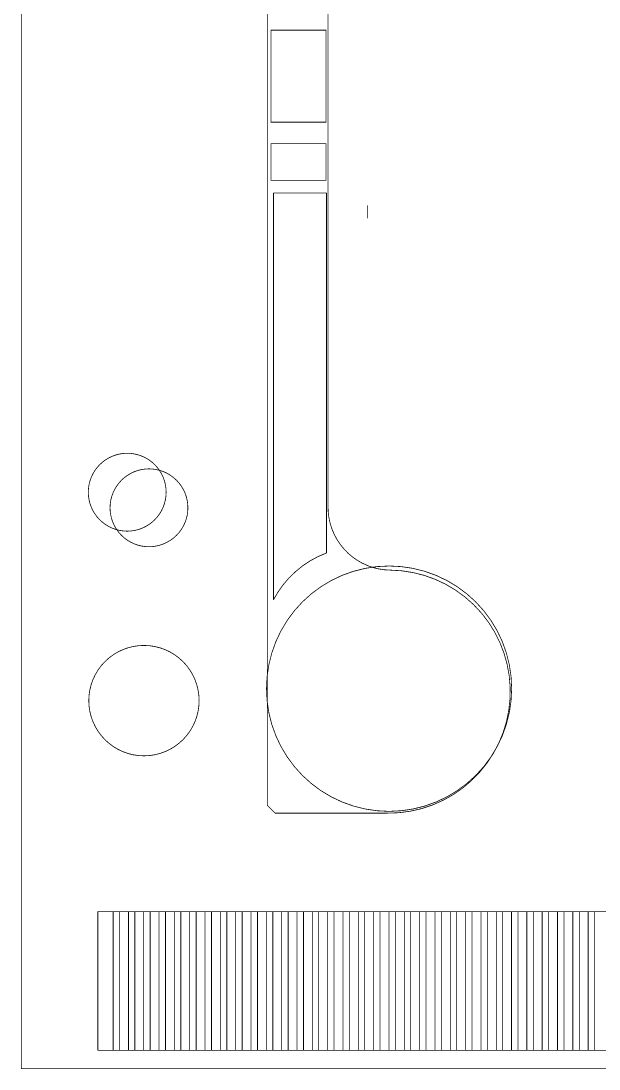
# Model space of a CAD drawing. Header units: millimetres. Extents: x 25.4 to 95, y 25.4 to 75.4.
# Drawn here: x 25.39 to 34.83, y 25.4 to 42.48 of the extents above; entities that cross this region are included whole.
import ezdxf

# ---------------------------------------------------------------- set-up
doc = ezdxf.new("R2010")
doc.units = ezdxf.units.MM
for name, color, linetype in [('Mechanical14', 56, 'Continuous'), ('Mechanical15', 56, 'Continuous'), ('Mechanical2', 216, 'Continuous'), ('Mechanical3', 76, 'Continuous'), ('Mechanical5', 56, 'Continuous')]:
    doc.layers.add(name, color=color, linetype=linetype)

msp = doc.modelspace()

# ---------------------------------------------------------------- linework, layer by layer
at = {"layer": 'Mechanical14', "const_width": 0.0127}
for points in [[(31.047, 39.274), (31.047, 39.474)], [(26.648, 25.704), (26.648, 27.964)], [(26.648, 27.964), (27.003, 27.964)], [(27.003, 25.704), (27.003, 27.964)], [(27.148, 25.704), (27.148, 27.964)], [(27.148, 27.964), (27.503, 27.964)], [(27.503, 25.704), (27.503, 27.964)], [(27.648, 25.704), (27.648, 27.964)], [(27.648, 27.964), (28.003, 27.964)], [(28.003, 25.704), (28.003, 27.964)], [(28.148, 25.704), (28.148, 27.964)], [(28.148, 27.964), (28.503, 27.964)], [(28.503, 25.704), (28.503, 27.964)], [(28.648, 25.704), (28.648, 27.964)], [(28.648, 27.964), (29.003, 27.964)], [(29.003, 25.704), (29.003, 27.964)], [(29.148, 25.704), (29.148, 27.964)], [(29.148, 27.964), (29.503, 27.964)], [(29.503, 25.704), (29.503, 27.964)], [(29.648, 25.704), (29.648, 27.964)], [(29.648, 27.964), (30.003, 27.964)], [(30.003, 25.704), (30.003, 27.964)], [(30.148, 25.704), (30.148, 27.964)], [(30.148, 27.964), (30.503, 27.964)], [(30.503, 25.704), (30.503, 27.964)], [(30.648, 25.704), (30.648, 27.964)], [(30.648, 27.964), (31.003, 27.964)], [(31.003, 25.704), (31.003, 27.964)], [(31.148, 25.704), (31.148, 27.964)], [(31.148, 27.964), (31.503, 27.964)], [(31.503, 25.704), (31.503, 27.964)], [(31.648, 25.704), (31.648, 27.964)], [(31.648, 27.964), (32.003, 27.964)], [(32.003, 25.704), (32.003, 27.964)], [(32.148, 25.704), (32.148, 27.964)], [(32.148, 27.964), (32.503, 27.964)], [(32.503, 25.704), (32.503, 27.964)], [(32.648, 25.704), (32.648, 27.964)], [(32.648, 27.964), (33.003, 27.964)], [(33.003, 25.704), (33.003, 27.964)], [(33.148, 25.704), (33.148, 27.964)], [(33.148, 27.964), (33.503, 27.964)], [(33.503, 25.704), (33.503, 27.964)], [(33.648, 25.704), (33.648, 27.964)], [(33.648, 27.964), (34.003, 27.964)], [(34.003, 25.704), (34.003, 27.964)], [(34.148, 25.704), (34.148, 27.964)], [(34.148, 27.964), (34.503, 27.964)], [(34.503, 25.704), (34.503, 27.964)], [(34.648, 25.704), (34.648, 27.964)], [(34.648, 27.964), (35.003, 27.964)], [(26.648, 25.704), (27.003, 25.704)], [(27.148, 25.704), (27.503, 25.704)], [(27.648, 25.704), (28.003, 25.704)], [(28.148, 25.704), (28.503, 25.704)], [(28.648, 25.704), (29.003, 25.704)], [(29.148, 25.704), (29.503, 25.704)], [(29.648, 25.704), (30.003, 25.704)], [(30.148, 25.704), (30.503, 25.704)], [(30.648, 25.704), (31.003, 25.704)], [(31.148, 25.704), (31.503, 25.704)], [(31.648, 25.704), (32.003, 25.704)], [(32.148, 25.704), (32.503, 25.704)], [(32.648, 25.704), (33.003, 25.704)], [(33.148, 25.704), (33.503, 25.704)], [(33.648, 25.704), (34.003, 25.704)], [(34.148, 25.704), (34.503, 25.704)], [(34.648, 25.704), (35.003, 25.704)]]:
    msp.add_lwpolyline(points, dxfattribs=at)
at = {"layer": 'Mechanical14'}
for points, const_width in [([(31.043, 39.474, 1), (31.05, 39.474, 1)], 0.00635), ([(31.043, 39.274, 1), (31.05, 39.274, 1)], 0.00635), ([(27.763, 34.802, 1), (26.493, 34.802, 1)], 0.0127), ([(26.49, 34.802, 1), (26.496, 34.802, 1)], 0.00635), ([(27.76, 34.802, 1), (27.766, 34.802, 1)], 0.00635), ([(33.4, 31.599, 1), (29.4, 31.599, 1)], 0.0127), ([(28.301, 31.404, 1), (26.501, 31.404, 1)], 0.0127), ([(29.397, 31.599, 1), (29.403, 31.599, 1)], 0.00635), ([(33.397, 31.599, 1), (33.403, 31.599, 1)], 0.00635), ([(26.497, 31.404, 1), (26.504, 31.404, 1)], 0.00635), ([(28.297, 31.404, 1), (28.304, 31.404, 1)], 0.00635), ([(26.645, 27.964, 1), (26.651, 27.964, 1)], 0.00635), ([(26.645, 27.964, 1), (26.651, 27.964, 1)], 0.00635), ([(27, 27.964, 1), (27.007, 27.964, 1)], 0.00635), ([(27, 27.964, 1), (27.007, 27.964, 1)], 0.00635), ([(27.145, 27.964, 1), (27.151, 27.964, 1)], 0.00635), ([(27.145, 27.964, 1), (27.151, 27.964, 1)], 0.00635), ([(27.5, 27.964, 1), (27.507, 27.964, 1)], 0.00635), ([(27.5, 27.964, 1), (27.507, 27.964, 1)], 0.00635), ([(27.645, 27.964, 1), (27.651, 27.964, 1)], 0.00635), ([(27.645, 27.964, 1), (27.651, 27.964, 1)], 0.00635), ([(28, 27.964, 1), (28.007, 27.964, 1)], 0.00635), ([(28, 27.964, 1), (28.007, 27.964, 1)], 0.00635), ([(28.145, 27.964, 1), (28.151, 27.964, 1)], 0.00635), ([(28.145, 27.964, 1), (28.151, 27.964, 1)], 0.00635), ([(28.5, 27.964, 1), (28.507, 27.964, 1)], 0.00635), ([(28.5, 27.964, 1), (28.507, 27.964, 1)], 0.00635), ([(28.645, 27.964, 1), (28.651, 27.964, 1)], 0.00635), ([(28.645, 27.964, 1), (28.651, 27.964, 1)], 0.00635), ([(29, 27.964, 1), (29.007, 27.964, 1)], 0.00635), ([(29, 27.964, 1), (29.007, 27.964, 1)], 0.00635), ([(29.145, 27.964, 1), (29.151, 27.964, 1)], 0.00635), ([(29.145, 27.964, 1), (29.151, 27.964, 1)], 0.00635), ([(29.5, 27.964, 1), (29.507, 27.964, 1)], 0.00635), ([(29.5, 27.964, 1), (29.507, 27.964, 1)], 0.00635), ([(29.645, 27.964, 1), (29.651, 27.964, 1)], 0.00635), ([(29.645, 27.964, 1), (29.651, 27.964, 1)], 0.00635), ([(30, 27.964, 1), (30.007, 27.964, 1)], 0.00635), ([(30, 27.964, 1), (30.007, 27.964, 1)], 0.00635), ([(30.145, 27.964, 1), (30.151, 27.964, 1)], 0.00635), ([(30.145, 27.964, 1), (30.151, 27.964, 1)], 0.00635), ([(30.5, 27.964, 1), (30.507, 27.964, 1)], 0.00635), ([(30.5, 27.964, 1), (30.507, 27.964, 1)], 0.00635), ([(30.645, 27.964, 1), (30.651, 27.964, 1)], 0.00635), ([(30.645, 27.964, 1), (30.651, 27.964, 1)], 0.00635), ([(31, 27.964, 1), (31.007, 27.964, 1)], 0.00635), ([(31, 27.964, 1), (31.007, 27.964, 1)], 0.00635), ([(31.145, 27.964, 1), (31.151, 27.964, 1)], 0.00635), ([(31.145, 27.964, 1), (31.151, 27.964, 1)], 0.00635), ([(31.5, 27.964, 1), (31.507, 27.964, 1)], 0.00635), ([(31.5, 27.964, 1), (31.507, 27.964, 1)], 0.00635), ([(31.645, 27.964, 1), (31.651, 27.964, 1)], 0.00635), ([(31.645, 27.964, 1), (31.651, 27.964, 1)], 0.00635), ([(32, 27.964, 1), (32.007, 27.964, 1)], 0.00635), ([(32, 27.964, 1), (32.007, 27.964, 1)], 0.00635), ([(32.145, 27.964, 1), (32.151, 27.964, 1)], 0.00635), ([(32.145, 27.964, 1), (32.151, 27.964, 1)], 0.00635), ([(32.5, 27.964, 1), (32.507, 27.964, 1)], 0.00635), ([(32.5, 27.964, 1), (32.507, 27.964, 1)], 0.00635), ([(32.645, 27.964, 1), (32.651, 27.964, 1)], 0.00635), ([(32.645, 27.964, 1), (32.651, 27.964, 1)], 0.00635), ([(33, 27.964, 1), (33.007, 27.964, 1)], 0.00635), ([(33, 27.964, 1), (33.007, 27.964, 1)], 0.00635), ([(33.145, 27.964, 1), (33.151, 27.964, 1)], 0.00635), ([(33.145, 27.964, 1), (33.151, 27.964, 1)], 0.00635), ([(33.5, 27.964, 1), (33.507, 27.964, 1)], 0.00635), ([(33.5, 27.964, 1), (33.507, 27.964, 1)], 0.00635), ([(33.645, 27.964, 1), (33.651, 27.964, 1)], 0.00635), ([(33.645, 27.964, 1), (33.651, 27.964, 1)], 0.00635), ([(34, 27.964, 1), (34.007, 27.964, 1)], 0.00635), ([(34, 27.964, 1), (34.007, 27.964, 1)], 0.00635), ([(34.145, 27.964, 1), (34.151, 27.964, 1)], 0.00635), ([(34.145, 27.964, 1), (34.151, 27.964, 1)], 0.00635), ([(34.5, 27.964, 1), (34.507, 27.964, 1)], 0.00635), ([(34.5, 27.964, 1), (34.507, 27.964, 1)], 0.00635), ([(34.645, 27.964, 1), (34.651, 27.964, 1)], 0.00635), ([(34.645, 27.964, 1), (34.651, 27.964, 1)], 0.00635), ([(26.645, 25.704, 1), (26.651, 25.704, 1)], 0.00635), ([(26.645, 25.704, 1), (26.651, 25.704, 1)], 0.00635), ([(27, 25.704, 1), (27.007, 25.704, 1)], 0.00635), ([(27, 25.704, 1), (27.007, 25.704, 1)], 0.00635), ([(27.145, 25.704, 1), (27.151, 25.704, 1)], 0.00635), ([(27.145, 25.704, 1), (27.151, 25.704, 1)], 0.00635), ([(27.5, 25.704, 1), (27.507, 25.704, 1)], 0.00635), ([(27.5, 25.704, 1), (27.507, 25.704, 1)], 0.00635), ([(27.645, 25.704, 1), (27.651, 25.704, 1)], 0.00635), ([(27.645, 25.704, 1), (27.651, 25.704, 1)], 0.00635), ([(28, 25.704, 1), (28.007, 25.704, 1)], 0.00635), ([(28, 25.704, 1), (28.007, 25.704, 1)], 0.00635), ([(28.145, 25.704, 1), (28.151, 25.704, 1)], 0.00635), ([(28.145, 25.704, 1), (28.151, 25.704, 1)], 0.00635), ([(28.5, 25.704, 1), (28.507, 25.704, 1)], 0.00635), ([(28.5, 25.704, 1), (28.507, 25.704, 1)], 0.00635), ([(28.645, 25.704, 1), (28.651, 25.704, 1)], 0.00635), ([(28.645, 25.704, 1), (28.651, 25.704, 1)], 0.00635), ([(29, 25.704, 1), (29.007, 25.704, 1)], 0.00635), ([(29, 25.704, 1), (29.007, 25.704, 1)], 0.00635), ([(29.145, 25.704, 1), (29.151, 25.704, 1)], 0.00635), ([(29.145, 25.704, 1), (29.151, 25.704, 1)], 0.00635), ([(29.5, 25.704, 1), (29.507, 25.704, 1)], 0.00635), ([(29.5, 25.704, 1), (29.507, 25.704, 1)], 0.00635), ([(29.645, 25.704, 1), (29.651, 25.704, 1)], 0.00635), ([(29.645, 25.704, 1), (29.651, 25.704, 1)], 0.00635), ([(30, 25.704, 1), (30.007, 25.704, 1)], 0.00635), ([(30, 25.704, 1), (30.007, 25.704, 1)], 0.00635), ([(30.145, 25.704, 1), (30.151, 25.704, 1)], 0.00635), ([(30.145, 25.704, 1), (30.151, 25.704, 1)], 0.00635), ([(30.5, 25.704, 1), (30.507, 25.704, 1)], 0.00635), ([(30.5, 25.704, 1), (30.507, 25.704, 1)], 0.00635), ([(30.645, 25.704, 1), (30.651, 25.704, 1)], 0.00635), ([(30.645, 25.704, 1), (30.651, 25.704, 1)], 0.00635), ([(31, 25.704, 1), (31.007, 25.704, 1)], 0.00635), ([(31, 25.704, 1), (31.007, 25.704, 1)], 0.00635), ([(31.145, 25.704, 1), (31.151, 25.704, 1)], 0.00635), ([(31.145, 25.704, 1), (31.151, 25.704, 1)], 0.00635), ([(31.5, 25.704, 1), (31.507, 25.704, 1)], 0.00635), ([(31.5, 25.704, 1), (31.507, 25.704, 1)], 0.00635), ([(31.645, 25.704, 1), (31.651, 25.704, 1)], 0.00635), ([(31.645, 25.704, 1), (31.651, 25.704, 1)], 0.00635), ([(32, 25.704, 1), (32.007, 25.704, 1)], 0.00635), ([(32, 25.704, 1), (32.007, 25.704, 1)], 0.00635), ([(32.145, 25.704, 1), (32.151, 25.704, 1)], 0.00635), ([(32.145, 25.704, 1), (32.151, 25.704, 1)], 0.00635), ([(32.5, 25.704, 1), (32.507, 25.704, 1)], 0.00635), ([(32.5, 25.704, 1), (32.507, 25.704, 1)], 0.00635), ([(32.645, 25.704, 1), (32.651, 25.704, 1)], 0.00635), ([(32.645, 25.704, 1), (32.651, 25.704, 1)], 0.00635), ([(33, 25.704, 1), (33.007, 25.704, 1)], 0.00635), ([(33, 25.704, 1), (33.007, 25.704, 1)], 0.00635), ([(33.145, 25.704, 1), (33.151, 25.704, 1)], 0.00635), ([(33.145, 25.704, 1), (33.151, 25.704, 1)], 0.00635), ([(33.5, 25.704, 1), (33.507, 25.704, 1)], 0.00635), ([(33.5, 25.704, 1), (33.507, 25.704, 1)], 0.00635), ([(33.645, 25.704, 1), (33.651, 25.704, 1)], 0.00635), ([(33.645, 25.704, 1), (33.651, 25.704, 1)], 0.00635), ([(34, 25.704, 1), (34.007, 25.704, 1)], 0.00635), ([(34, 25.704, 1), (34.007, 25.704, 1)], 0.00635), ([(34.145, 25.704, 1), (34.151, 25.704, 1)], 0.00635), ([(34.145, 25.704, 1), (34.151, 25.704, 1)], 0.00635), ([(34.5, 25.704, 1), (34.507, 25.704, 1)], 0.00635), ([(34.5, 25.704, 1), (34.507, 25.704, 1)], 0.00635), ([(34.645, 25.704, 1), (34.651, 25.704, 1)], 0.00635), ([(34.645, 25.704, 1), (34.651, 25.704, 1)], 0.00635)]:
    msp.add_lwpolyline(points, format="xyb", close=True, dxfattribs=dict(at, const_width=const_width))
at = {"layer": 'Mechanical15', "const_width": 0.0127}
for points in [[(29.472, 40.835), (29.472, 42.335)], [(29.472, 42.335), (30.372, 42.335)], [(30.372, 40.835), (30.372, 42.335)], [(29.472, 40.835), (30.372, 40.835)], [(29.472, 40.485), (30.372, 40.485)], [(29.472, 39.885), (29.472, 40.485)], [(30.372, 39.885), (30.372, 40.485)], [(29.472, 39.885), (30.372, 39.885)], [(26.898, 27.964), (27.253, 27.964)], [(26.898, 25.704), (26.898, 27.964)], [(27.253, 25.704), (27.253, 27.964)], [(27.398, 27.964), (27.753, 27.964)], [(27.398, 25.704), (27.398, 27.964)], [(27.753, 25.704), (27.753, 27.964)], [(27.898, 27.964), (28.253, 27.964)], [(27.898, 25.704), (27.898, 27.964)], [(28.253, 25.704), (28.253, 27.964)], [(28.398, 27.964), (28.753, 27.964)], [(28.398, 25.704), (28.398, 27.964)], [(28.753, 25.704), (28.753, 27.964)], [(28.898, 27.964), (29.253, 27.964)], [(28.898, 25.704), (28.898, 27.964)], [(29.253, 25.704), (29.253, 27.964)], [(29.398, 27.964), (29.753, 27.964)], [(29.398, 25.704), (29.398, 27.964)], [(29.753, 25.704), (29.753, 27.964)], [(29.898, 27.964), (30.253, 27.964)], [(29.898, 25.704), (29.898, 27.964)], [(30.253, 25.704), (30.253, 27.964)], [(30.398, 27.964), (30.753, 27.964)], [(30.398, 25.704), (30.398, 27.964)], [(30.753, 25.704), (30.753, 27.964)], [(30.898, 27.964), (31.253, 27.964)], [(30.898, 25.704), (30.898, 27.964)], [(31.253, 25.704), (31.253, 27.964)], [(31.398, 27.964), (31.753, 27.964)], [(31.398, 25.704), (31.398, 27.964)], [(31.753, 25.704), (31.753, 27.964)], [(31.898, 27.964), (32.253, 27.964)], [(31.898, 25.704), (31.898, 27.964)], [(32.253, 25.704), (32.253, 27.964)], [(32.398, 27.964), (32.753, 27.964)], [(32.398, 25.704), (32.398, 27.964)], [(32.753, 25.704), (32.753, 27.964)], [(32.898, 27.964), (33.253, 27.964)], [(32.898, 25.704), (32.898, 27.964)], [(33.253, 25.704), (33.253, 27.964)], [(33.398, 27.964), (33.753, 27.964)], [(33.398, 25.704), (33.398, 27.964)], [(33.753, 25.704), (33.753, 27.964)], [(33.898, 27.964), (34.253, 27.964)], [(33.898, 25.704), (33.898, 27.964)], [(34.253, 25.704), (34.253, 27.964)], [(34.398, 27.964), (34.753, 27.964)], [(34.398, 25.704), (34.398, 27.964)], [(34.753, 25.704), (34.753, 27.964)], [(26.898, 25.704), (27.253, 25.704)], [(27.398, 25.704), (27.753, 25.704)], [(27.898, 25.704), (28.253, 25.704)], [(28.398, 25.704), (28.753, 25.704)], [(28.898, 25.704), (29.253, 25.704)], [(29.398, 25.704), (29.753, 25.704)], [(29.898, 25.704), (30.253, 25.704)], [(30.398, 25.704), (30.753, 25.704)], [(30.898, 25.704), (31.253, 25.704)], [(31.398, 25.704), (31.753, 25.704)], [(31.898, 25.704), (32.253, 25.704)], [(32.398, 25.704), (32.753, 25.704)], [(32.898, 25.704), (33.253, 25.704)], [(33.398, 25.704), (33.753, 25.704)], [(33.898, 25.704), (34.253, 25.704)], [(34.398, 25.704), (34.753, 25.704)]]:
    msp.add_lwpolyline(points, dxfattribs=at)
at = {"layer": 'Mechanical15'}
for points, const_width in [([(29.469, 42.335, 1), (29.475, 42.335, 1)], 0.00635), ([(29.469, 42.335, 1), (29.475, 42.335, 1)], 0.00635), ([(30.369, 42.335, 1), (30.375, 42.335, 1)], 0.00635), ([(30.369, 42.335, 1), (30.375, 42.335, 1)], 0.00635), ([(29.469, 40.835, 1), (29.475, 40.835, 1)], 0.00635), ([(29.469, 40.835, 1), (29.475, 40.835, 1)], 0.00635), ([(30.369, 40.835, 1), (30.375, 40.835, 1)], 0.00635), ([(30.369, 40.835, 1), (30.375, 40.835, 1)], 0.00635), ([(29.469, 40.485, 1), (29.475, 40.485, 1)], 0.00635), ([(29.469, 40.485, 1), (29.475, 40.485, 1)], 0.00635), ([(30.369, 40.485, 1), (30.375, 40.485, 1)], 0.00635), ([(30.369, 40.485, 1), (30.375, 40.485, 1)], 0.00635), ([(29.469, 39.885, 1), (29.475, 39.885, 1)], 0.00635), ([(29.469, 39.885, 1), (29.475, 39.885, 1)], 0.00635), ([(30.369, 39.885, 1), (30.375, 39.885, 1)], 0.00635), ([(30.369, 39.885, 1), (30.375, 39.885, 1)], 0.00635), ([(28.118, 34.548, 1), (26.848, 34.548, 1)], 0.0127), ([(26.845, 34.548, 1), (26.852, 34.548, 1)], 0.00635), ([(28.115, 34.548, 1), (28.122, 34.548, 1)], 0.00635), ([(33.4, 31.599, 1), (29.4, 31.599, 1)], 0.0127), ([(28.301, 31.404, 1), (26.501, 31.404, 1)], 0.0127), ([(29.397, 31.599, 1), (29.403, 31.599, 1)], 0.00635), ([(33.397, 31.599, 1), (33.403, 31.599, 1)], 0.00635), ([(26.497, 31.404, 1), (26.504, 31.404, 1)], 0.00635), ([(28.297, 31.404, 1), (28.304, 31.404, 1)], 0.00635), ([(26.895, 27.964, 1), (26.901, 27.964, 1)], 0.00635), ([(26.895, 27.964, 1), (26.901, 27.964, 1)], 0.00635), ([(27.25, 27.964, 1), (27.257, 27.964, 1)], 0.00635), ([(27.25, 27.964, 1), (27.257, 27.964, 1)], 0.00635), ([(27.395, 27.964, 1), (27.401, 27.964, 1)], 0.00635), ([(27.395, 27.964, 1), (27.401, 27.964, 1)], 0.00635), ([(27.75, 27.964, 1), (27.757, 27.964, 1)], 0.00635), ([(27.75, 27.964, 1), (27.757, 27.964, 1)], 0.00635), ([(27.895, 27.964, 1), (27.901, 27.964, 1)], 0.00635), ([(27.895, 27.964, 1), (27.901, 27.964, 1)], 0.00635), ([(28.25, 27.964, 1), (28.257, 27.964, 1)], 0.00635), ([(28.25, 27.964, 1), (28.257, 27.964, 1)], 0.00635), ([(28.395, 27.964, 1), (28.401, 27.964, 1)], 0.00635), ([(28.395, 27.964, 1), (28.401, 27.964, 1)], 0.00635), ([(28.75, 27.964, 1), (28.757, 27.964, 1)], 0.00635), ([(28.75, 27.964, 1), (28.757, 27.964, 1)], 0.00635), ([(28.895, 27.964, 1), (28.901, 27.964, 1)], 0.00635), ([(28.895, 27.964, 1), (28.901, 27.964, 1)], 0.00635), ([(29.25, 27.964, 1), (29.257, 27.964, 1)], 0.00635), ([(29.25, 27.964, 1), (29.257, 27.964, 1)], 0.00635), ([(29.395, 27.964, 1), (29.401, 27.964, 1)], 0.00635), ([(29.395, 27.964, 1), (29.401, 27.964, 1)], 0.00635), ([(29.75, 27.964, 1), (29.757, 27.964, 1)], 0.00635), ([(29.75, 27.964, 1), (29.757, 27.964, 1)], 0.00635), ([(29.895, 27.964, 1), (29.901, 27.964, 1)], 0.00635), ([(29.895, 27.964, 1), (29.901, 27.964, 1)], 0.00635), ([(30.25, 27.964, 1), (30.257, 27.964, 1)], 0.00635), ([(30.25, 27.964, 1), (30.257, 27.964, 1)], 0.00635), ([(30.395, 27.964, 1), (30.401, 27.964, 1)], 0.00635), ([(30.395, 27.964, 1), (30.401, 27.964, 1)], 0.00635), ([(30.75, 27.964, 1), (30.757, 27.964, 1)], 0.00635), ([(30.75, 27.964, 1), (30.757, 27.964, 1)], 0.00635), ([(30.895, 27.964, 1), (30.901, 27.964, 1)], 0.00635), ([(30.895, 27.964, 1), (30.901, 27.964, 1)], 0.00635), ([(31.25, 27.964, 1), (31.257, 27.964, 1)], 0.00635), ([(31.25, 27.964, 1), (31.257, 27.964, 1)], 0.00635), ([(31.395, 27.964, 1), (31.401, 27.964, 1)], 0.00635), ([(31.395, 27.964, 1), (31.401, 27.964, 1)], 0.00635), ([(31.75, 27.964, 1), (31.757, 27.964, 1)], 0.00635), ([(31.75, 27.964, 1), (31.757, 27.964, 1)], 0.00635), ([(31.895, 27.964, 1), (31.901, 27.964, 1)], 0.00635), ([(31.895, 27.964, 1), (31.901, 27.964, 1)], 0.00635), ([(32.25, 27.964, 1), (32.257, 27.964, 1)], 0.00635), ([(32.25, 27.964, 1), (32.257, 27.964, 1)], 0.00635), ([(32.395, 27.964, 1), (32.401, 27.964, 1)], 0.00635), ([(32.395, 27.964, 1), (32.401, 27.964, 1)], 0.00635), ([(32.75, 27.964, 1), (32.757, 27.964, 1)], 0.00635), ([(32.75, 27.964, 1), (32.757, 27.964, 1)], 0.00635), ([(32.895, 27.964, 1), (32.901, 27.964, 1)], 0.00635), ([(32.895, 27.964, 1), (32.901, 27.964, 1)], 0.00635), ([(33.25, 27.964, 1), (33.257, 27.964, 1)], 0.00635), ([(33.25, 27.964, 1), (33.257, 27.964, 1)], 0.00635), ([(33.395, 27.964, 1), (33.401, 27.964, 1)], 0.00635), ([(33.395, 27.964, 1), (33.401, 27.964, 1)], 0.00635), ([(33.75, 27.964, 1), (33.757, 27.964, 1)], 0.00635), ([(33.75, 27.964, 1), (33.757, 27.964, 1)], 0.00635), ([(33.895, 27.964, 1), (33.901, 27.964, 1)], 0.00635), ([(33.895, 27.964, 1), (33.901, 27.964, 1)], 0.00635), ([(34.25, 27.964, 1), (34.257, 27.964, 1)], 0.00635), ([(34.25, 27.964, 1), (34.257, 27.964, 1)], 0.00635), ([(34.395, 27.964, 1), (34.401, 27.964, 1)], 0.00635), ([(34.395, 27.964, 1), (34.401, 27.964, 1)], 0.00635), ([(34.75, 27.964, 1), (34.757, 27.964, 1)], 0.00635), ([(34.75, 27.964, 1), (34.757, 27.964, 1)], 0.00635), ([(26.895, 25.704, 1), (26.901, 25.704, 1)], 0.00635), ([(26.895, 25.704, 1), (26.901, 25.704, 1)], 0.00635), ([(27.25, 25.704, 1), (27.257, 25.704, 1)], 0.00635), ([(27.25, 25.704, 1), (27.257, 25.704, 1)], 0.00635), ([(27.395, 25.704, 1), (27.401, 25.704, 1)], 0.00635), ([(27.395, 25.704, 1), (27.401, 25.704, 1)], 0.00635), ([(27.75, 25.704, 1), (27.757, 25.704, 1)], 0.00635), ([(27.75, 25.704, 1), (27.757, 25.704, 1)], 0.00635), ([(27.895, 25.704, 1), (27.901, 25.704, 1)], 0.00635), ([(27.895, 25.704, 1), (27.901, 25.704, 1)], 0.00635), ([(28.25, 25.704, 1), (28.257, 25.704, 1)], 0.00635), ([(28.25, 25.704, 1), (28.257, 25.704, 1)], 0.00635), ([(28.395, 25.704, 1), (28.401, 25.704, 1)], 0.00635), ([(28.395, 25.704, 1), (28.401, 25.704, 1)], 0.00635), ([(28.75, 25.704, 1), (28.757, 25.704, 1)], 0.00635), ([(28.75, 25.704, 1), (28.757, 25.704, 1)], 0.00635), ([(28.895, 25.704, 1), (28.901, 25.704, 1)], 0.00635), ([(28.895, 25.704, 1), (28.901, 25.704, 1)], 0.00635), ([(29.25, 25.704, 1), (29.257, 25.704, 1)], 0.00635), ([(29.25, 25.704, 1), (29.257, 25.704, 1)], 0.00635), ([(29.395, 25.704, 1), (29.401, 25.704, 1)], 0.00635), ([(29.395, 25.704, 1), (29.401, 25.704, 1)], 0.00635), ([(29.75, 25.704, 1), (29.757, 25.704, 1)], 0.00635), ([(29.75, 25.704, 1), (29.757, 25.704, 1)], 0.00635), ([(29.895, 25.704, 1), (29.901, 25.704, 1)], 0.00635), ([(29.895, 25.704, 1), (29.901, 25.704, 1)], 0.00635), ([(30.25, 25.704, 1), (30.257, 25.704, 1)], 0.00635), ([(30.25, 25.704, 1), (30.257, 25.704, 1)], 0.00635), ([(30.395, 25.704, 1), (30.401, 25.704, 1)], 0.00635), ([(30.395, 25.704, 1), (30.401, 25.704, 1)], 0.00635), ([(30.75, 25.704, 1), (30.757, 25.704, 1)], 0.00635), ([(30.75, 25.704, 1), (30.757, 25.704, 1)], 0.00635), ([(30.895, 25.704, 1), (30.901, 25.704, 1)], 0.00635), ([(30.895, 25.704, 1), (30.901, 25.704, 1)], 0.00635), ([(31.25, 25.704, 1), (31.257, 25.704, 1)], 0.00635), ([(31.25, 25.704, 1), (31.257, 25.704, 1)], 0.00635), ([(31.395, 25.704, 1), (31.401, 25.704, 1)], 0.00635), ([(31.395, 25.704, 1), (31.401, 25.704, 1)], 0.00635), ([(31.75, 25.704, 1), (31.757, 25.704, 1)], 0.00635), ([(31.75, 25.704, 1), (31.757, 25.704, 1)], 0.00635), ([(31.895, 25.704, 1), (31.901, 25.704, 1)], 0.00635), ([(31.895, 25.704, 1), (31.901, 25.704, 1)], 0.00635), ([(32.25, 25.704, 1), (32.257, 25.704, 1)], 0.00635), ([(32.25, 25.704, 1), (32.257, 25.704, 1)], 0.00635), ([(32.395, 25.704, 1), (32.401, 25.704, 1)], 0.00635), ([(32.395, 25.704, 1), (32.401, 25.704, 1)], 0.00635), ([(32.75, 25.704, 1), (32.757, 25.704, 1)], 0.00635), ([(32.75, 25.704, 1), (32.757, 25.704, 1)], 0.00635), ([(32.895, 25.704, 1), (32.901, 25.704, 1)], 0.00635), ([(32.895, 25.704, 1), (32.901, 25.704, 1)], 0.00635), ([(33.25, 25.704, 1), (33.257, 25.704, 1)], 0.00635), ([(33.25, 25.704, 1), (33.257, 25.704, 1)], 0.00635), ([(33.395, 25.704, 1), (33.401, 25.704, 1)], 0.00635), ([(33.395, 25.704, 1), (33.401, 25.704, 1)], 0.00635), ([(33.75, 25.704, 1), (33.757, 25.704, 1)], 0.00635), ([(33.75, 25.704, 1), (33.757, 25.704, 1)], 0.00635), ([(33.895, 25.704, 1), (33.901, 25.704, 1)], 0.00635), ([(33.895, 25.704, 1), (33.901, 25.704, 1)], 0.00635), ([(34.25, 25.704, 1), (34.257, 25.704, 1)], 0.00635), ([(34.25, 25.704, 1), (34.257, 25.704, 1)], 0.00635), ([(34.395, 25.704, 1), (34.401, 25.704, 1)], 0.00635), ([(34.395, 25.704, 1), (34.401, 25.704, 1)], 0.00635), ([(34.75, 25.704, 1), (34.757, 25.704, 1)], 0.00635), ([(34.75, 25.704, 1), (34.757, 25.704, 1)], 0.00635)]:
    msp.add_lwpolyline(points, format="xyb", close=True, dxfattribs=dict(at, const_width=const_width))
at = {"layer": 'Mechanical2', "const_width": 0.0127}
for points in [[(29.515, 33.05), (29.515, 39.679)], [(29.515, 39.679), (30.379, 39.679)], [(30.379, 33.812), (30.379, 39.679)]]:
    msp.add_lwpolyline(points, dxfattribs=at)
at = {"layer": 'Mechanical2', "const_width": 0.00635}
for points in [[(29.512, 39.679, 1), (29.519, 39.679, 1)], [(29.512, 39.679, 1), (29.519, 39.679, 1)], [(30.376, 39.679, 1), (30.382, 39.679, 1)], [(30.376, 39.679, 1), (30.382, 39.679, 1)], [(30.376, 33.812, 1), (30.382, 33.812, 1)], [(30.376, 33.812, 1), (30.382, 33.812, 1)], [(29.512, 33.05, 1), (29.519, 33.05, 1)], [(29.512, 33.05, 1), (29.519, 33.05, 1)]]:
    msp.add_lwpolyline(points, format="xyb", close=True, dxfattribs=at)
at = {"layer": 'Mechanical2', "const_width": 0.0127}
msp.add_lwpolyline([(29.515, 33.05, -0.183624), (30.379, 33.812)], format="xyb", dxfattribs=at)
at = {"layer": 'Mechanical3', "const_width": 0.0127}
for points in [[(29.414, 29.697), (29.414, 57.815)], [(30.404, 34.574), (30.404, 56.24)], [(29.414, 29.697), (29.541, 29.57)], [(29.541, 29.57), (31.37, 29.57)]]:
    msp.add_lwpolyline(points, dxfattribs=at)
at = {"layer": 'Mechanical3', "const_width": 0.00635}
for points in [[(30.401, 34.574, 1), (30.408, 34.574, 1)], [(30.401, 34.574, 1), (30.408, 34.574, 1)], [(31.417, 33.532, 1), (31.424, 33.532, 1)], [(31.417, 33.532, 1), (31.424, 33.532, 1)], [(29.411, 29.697, 1), (29.417, 29.697, 1)], [(29.411, 29.697, 1), (29.417, 29.697, 1)], [(29.538, 29.57, 1), (29.544, 29.57, 1)], [(29.538, 29.57, 1), (29.544, 29.57, 1)], [(31.366, 29.57, 1), (31.373, 29.57, 1)], [(31.366, 29.57, 1), (31.373, 29.57, 1)]]:
    msp.add_lwpolyline(points, format="xyb", close=True, dxfattribs=at)
at = {"layer": 'Mechanical3', "const_width": 0.0127}
for points in [[(31.42, 33.532, -0.415088), (30.404, 34.574)], [(31.42, 33.532, -1.000247), (31.37, 29.57)]]:
    msp.add_lwpolyline(points, format="xyb", dxfattribs=at)
at = {"layer": 'Mechanical5', "const_width": 0.0127}
for points in [[(25.401, 26.004), (25.401, 43.404)], [(25.401, 25.434), (25.401, 26.004)], [(25.401, 25.404), (25.401, 25.434)], [(25.401, 25.404), (25.431, 25.404)], [(25.431, 25.404), (26.001, 25.404)], [(26.001, 25.404), (62.951, 25.404)]]:
    msp.add_lwpolyline(points, dxfattribs=at)
at = {"layer": 'Mechanical5', "const_width": 0.00635}
for points in [[(25.397, 26.004, 1), (25.404, 26.004, 1)], [(25.397, 26.004, 1), (25.404, 26.004, 1)], [(25.397, 25.434, 1), (25.404, 25.434, 1)], [(25.397, 25.434, 1), (25.404, 25.434, 1)], [(25.397, 25.404, 1), (25.404, 25.404, 1)], [(25.397, 25.404, 1), (25.404, 25.404, 1)], [(25.427, 25.404, 1), (25.434, 25.404, 1)], [(25.427, 25.404, 1), (25.434, 25.404, 1)], [(25.997, 25.404, 1), (26.004, 25.404, 1)], [(25.997, 25.404, 1), (26.004, 25.404, 1)]]:
    msp.add_lwpolyline(points, format="xyb", close=True, dxfattribs=at)

doc.saveas('drawing.dxf')
